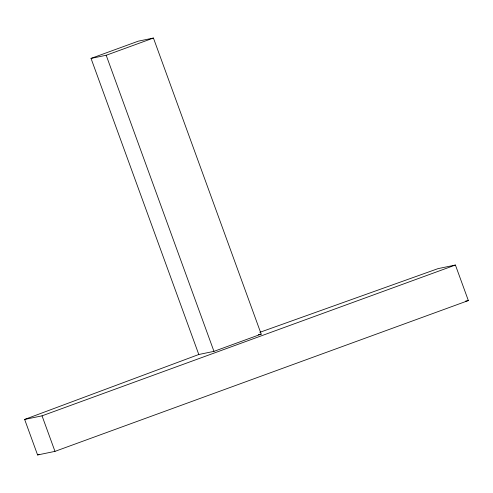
<?xml version="1.0" encoding="UTF-8"?>
<svg xmlns="http://www.w3.org/2000/svg" width="493" height="493" viewBox="0 0 493 493"><rect width="100%" height="100%" fill="white"/><g stroke="black" fill="none" stroke-linecap="round" stroke-linejoin="round"><path stroke-width="0.74" d="M259.805 332.337L438.024 268.63L455.415 265.031L468.35 300.564L54.976 451.372L37.585 454.965L24.65 419.438L198.796 354.498L213.962 351.361L261.204 334.125L153.434 38.035L138.274 41.172L91.032 58.402L198.796 354.498M37.585 454.965L39.021 454.429M91.032 58.402L106.192 55.265L153.434 38.035M24.65 419.438L42.041 415.839L455.415 265.031M258.314 334.722L261.204 334.125M465.454 301.161L468.35 300.564M106.192 55.265L213.962 351.361M42.041 415.839L54.976 451.372"/></g></svg>
